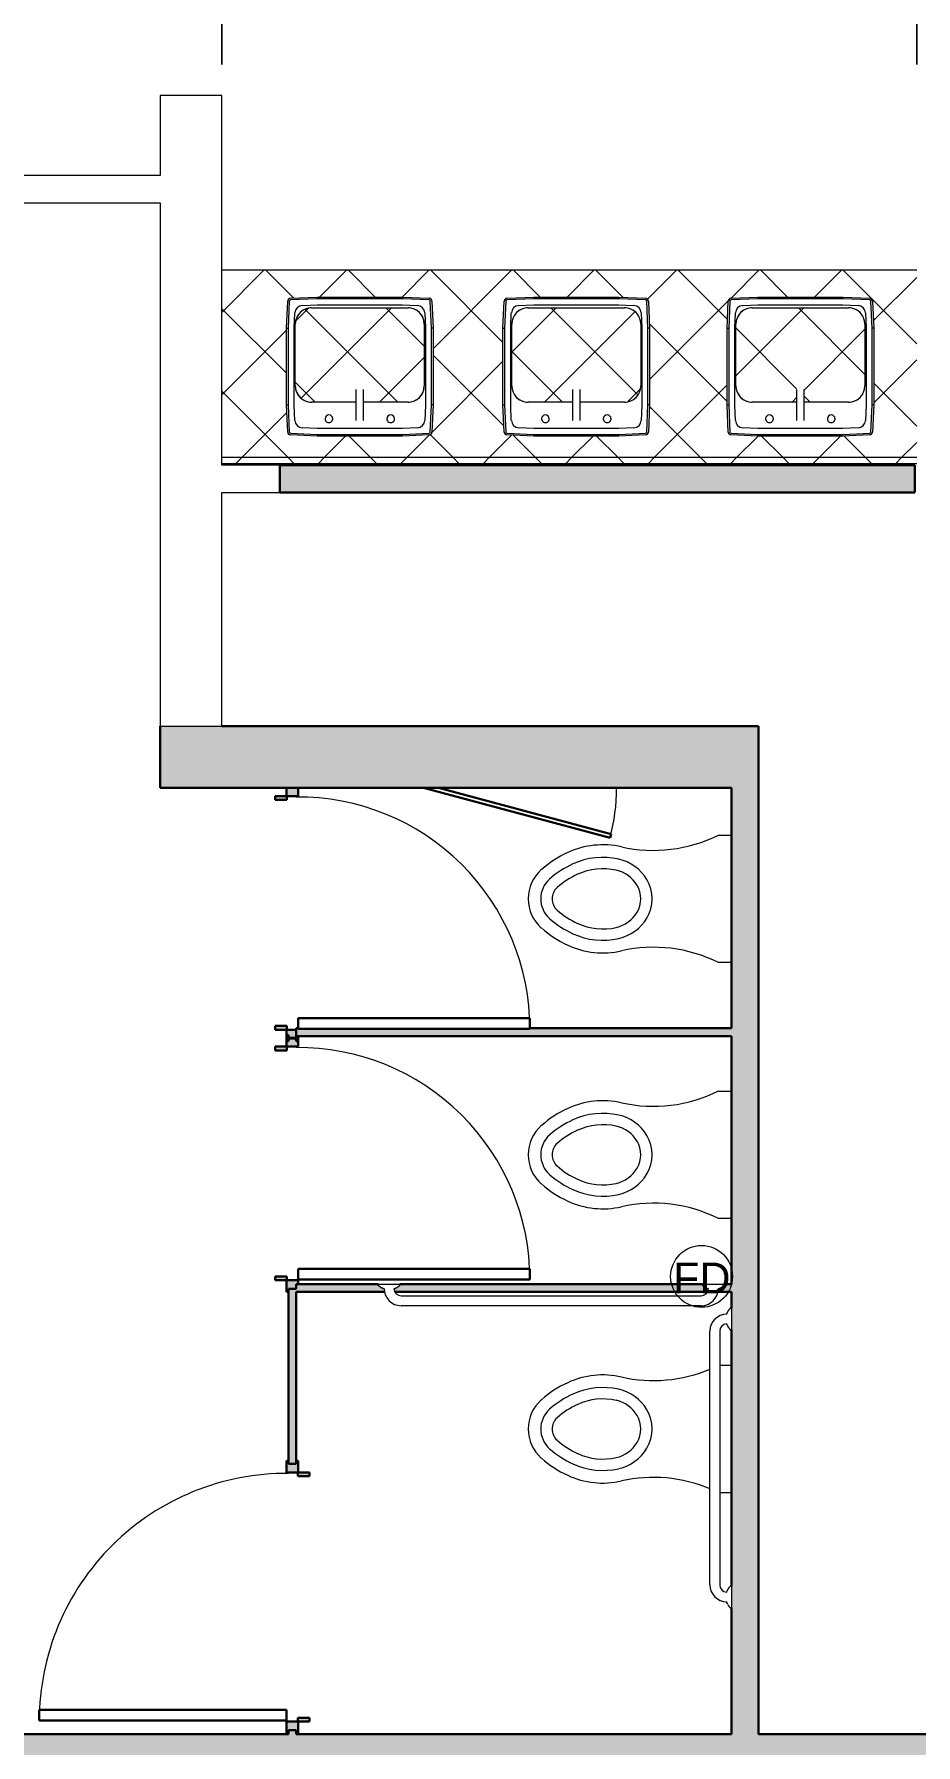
# Model space of a CAD drawing. Header units: inches. Extents: x -3744 to 107, y 238 to 2359.
# Drawn here: x -2818 to -2703.8, y 1432 to 1653.5 of the extents above; entities that cross this region are included whole.
import ezdxf

# ---------------------------------------------------------------- set-up
doc = ezdxf.new("R2010")
doc.units = ezdxf.units.IN
doc.header["$MEASUREMENT"] = 0
for name, color, linetype, lineweight in [('A-ANNO-DIMS', 211, 'Continuous', 9), ('A-ANNO-DIMS-64', 211, 'Continuous', 9), ('A-ANNO-NOTE', 131, 'Continuous', 9), ('A-DOOR', 31, 'Continuous', 18), ('A-WALL', 113, 'Continuous', 18), ('A-WALL-PATT', 111, 'Continuous', 18), ('I-FURN', 30, 'Continuous', 9), ('I-WALL', 2, 'Continuous', 18), ('P-SANR-FIXT', 6, 'Continuous', 18), ('Q-CASE', 31, 'Continuous', 18)]:
    doc.layers.add(name, color=color, linetype=linetype, lineweight=lineweight)
doc.styles.add('Arial_1', font='arial.ttf', dxfattribs={"height": 4})
doc.styles.add('Swis721 Lt BT', font='swissl.ttf', dxfattribs={"height": 6})
doc.dimstyles.new('OTJ_-_3_32__Linear__1_2__Tolerance', dxfattribs={"dimscale": 12, "dimtxt": 6.33189, "dimasz": 0.25, "dimexe": 0.5, "dimexo": 0.333333, "dimgap": 0.333333, "dimtad": 1, "dimdec": 1, "dimrnd": 0.5, "dimzin": 3, "dimdsep": 46, "dimlunit": 4, "dimtxsty": 'Swis721 Lt BT', "dimblk1": 'OBLIQUE', "dimblk2": 'OBLIQUE', "dimsah": 1, "dimcen": 0.09, "dimdle": 0.5, "dimazin": 0, "dimtfac": 1, "dimtdec": 4, "dimtix": 1, "dimtmove": 0, "dimatfit": 3, "dimfxl": 1, "dimtvp": 1, "dimfrac": 2, "dimtolj": 1, "dimtzin": 0, "dimarcsym": 2})
pattern_1 = [(225, (-2750.978, 1597.897), (5.341485, -5.341485), []), (315, (-2750.978, 1597.897), (5.341485, 5.341485), [])]

# ---------------------------------------------------------------- blocks, each defined once
blk = doc.blocks.new('Door - Single - Solid Door 3-6994858-Level 05  CONSTRUCTION')
at = {"layer": 'A-DOOR'}
h = blk.add_hatch(color=250, dxfattribs=at)
h.paths.add_polyline_path([(-13.63, -0.68), (-12.13, -0.68), (-12.13, -2.14), (-11.63, -2.14), (-11.63, -0.64), (-12.13, -0.64), (-12.13, 0.86), (-13.63, 0.86), (-13.63, 0.59), (-13.26, 0.59), (-13.26, -0.41), (-13.63, -0.41), (-13.63, -0.64)], flags=0)
h.paths.add_polyline_path([(19.62, -0.64), (19.62, -2.14), (20.12, -2.14), (20.12, -0.68), (21.62, -0.68), (21.62, -0.41), (21.24, -0.41), (21.24, 0.59), (21.62, 0.59), (21.62, 0.86), (20.12, 0.86), (20.12, -0.64)], flags=0)
at = {"layer": 'A-DOOR', "color": 8, "lineweight": 30}
for p, q in [((-12.01, 32.86), (-10.63, 32.86)), ((-12.01, 0.86), (-12.01, 32.86)), ((-10.63, 32.86), (-10.63, 0.86)), ((-13.63, 0.86), (-13.63, 0.59)), ((-12.13, 0.86), (-13.63, 0.86)), ((-12.13, -0.64), (-12.13, 0.86)), ((-10.63, 0.86), (-12.01, 0.86)), ((21.62, 0.86), (20.12, 0.86)), ((20.12, 0.86), (20.12, -0.64)), ((21.62, 0.59), (21.62, 0.86)), ((-13.63, -0.41), (-13.63, -0.68)), ((-13.63, -0.68), (-12.13, -0.68)), ((-11.63, -0.64), (-12.13, -0.64)), ((-12.13, -0.68), (-12.13, -2.14)), ((-12.13, -2.14), (-11.63, -2.14)), ((-11.63, -2.14), (-11.63, -0.64)), ((20.12, -0.64), (19.62, -0.64)), ((19.62, -0.64), (19.62, -2.14)), ((19.62, -2.14), (20.12, -2.14)), ((20.12, -2.14), (20.12, -0.68)), ((20.12, -0.68), (21.62, -0.68)), ((21.62, -0.68), (21.62, -0.41))]:
    blk.add_line(p, q, dxfattribs=at)
at = {"layer": 'A-DOOR', "lineweight": 9}
blk.add_arc((-12.01, 0.86), 32, 359.5, 90, dxfattribs=at)
blk = doc.blocks.new('Door - Single - Solid Door 4-6995120-Level 05  CONSTRUCTION')
at = {"layer": 'A-DOOR'}
h = blk.add_hatch(color=250, dxfattribs=at)
h.paths.add_polyline_path([(-12.63, 0.68), (-12.63, 0.41), (-12.26, 0.41), (-12.26, -0.59), (-11.63, -0.59), (-11.63, -0.86), (-11.13, -0.86), (-11.13, 0.64), (-10.63, 0.64), (-10.63, 2.14), (-11.13, 2.14), (-11.13, 0.68), (-12.26, 0.68)], flags=0)
h.paths.add_polyline_path([(18.62, 0.64), (19.12, 0.64), (19.12, -0.86), (20.49, -0.86), (20.49, -0.77), (20.21, -0.55), (20.24, -0.52), (20.24, 0.41), (20.15, 0.43), (19.81, 0.68), (19.12, 0.68), (19.12, 2.14), (18.62, 2.14)], flags=0)
at = {"layer": 'A-DOOR', "color": 8, "lineweight": 30}
for p, q in [((-12.63, 0.68), (-11.13, 0.68)), ((-12.63, 0.41), (-12.63, 0.68)), ((-11.13, 2.14), (-10.63, 2.14)), ((-11.13, 0.68), (-11.13, 2.14)), ((-11.13, 0.64), (-11.13, -0.86)), ((-10.63, 0.64), (-11.13, 0.64)), ((-10.63, 2.14), (-10.63, 0.64)), ((18.62, 2.14), (19.12, 2.14)), ((18.62, 0.64), (18.62, 2.14)), ((19.12, 0.64), (18.62, 0.64)), ((19.12, 2.14), (19.12, 0.68)), ((19.12, 0.68), (20.62, 0.68)), ((19.12, -0.86), (19.12, 0.64)), ((20.24, 0.41), (20.24, -0.59)), ((20.62, 0.41), (20.24, 0.41)), ((20.62, 0.68), (20.62, 0.41)), ((-11.13, -0.86), (-11.63, -0.86)), ((-9.63, -0.86), (-11.01, -0.86)), ((-11.01, -0.86), (-11.01, -30.86)), ((-9.63, -30.86), (-9.63, -0.86)), ((20.49, -0.86), (19.12, -0.86)), ((20.24, -0.59), (20.49, -0.59)), ((-11.01, -30.86), (-9.63, -30.86))]:
    blk.add_line(p, q, dxfattribs=at)
at = {"layer": 'A-DOOR', "lineweight": 9}
blk.add_arc((-11.01, -0.86), 30, 270, 0.5, dxfattribs=at)
blk = doc.blocks.new('Door - Single - Solid Door 4-V3-Level 05  CONSTRUCTION')
at = {"layer": 'A-DOOR'}
h = blk.add_hatch(color=250, dxfattribs=at)
h.paths.add_polyline_path([(-12.63, 0.68), (-12.23, 0.42), (-12.19, 0.41), (-12.19, -0.52), (-12.22, -0.55), (-12.16, -0.61), (-11.94, -0.77), (-11.94, -0.59), (-11.13, -0.59), (-11.13, 0.64), (-10.63, 0.64), (-10.63, 2.14), (-11.13, 2.14), (-11.13, 0.68), (-12.26, 0.68)], flags=0)
h.paths.add_polyline_path([(18.62, 0.64), (19.12, 0.64), (19.12, -0.86), (20.18, -0.86), (20.18, 0.68), (19.12, 0.68), (19.12, 2.14), (18.62, 2.14)], flags=0)
at = {"layer": 'A-DOOR', "color": 8, "lineweight": 30}
for p, q in [((-12.63, 0.68), (-11.13, 0.68)), ((-12.63, 0.41), (-12.63, 0.68)), ((-12.26, 0.41), (-12.63, 0.41)), ((-12.26, -0.59), (-12.26, 0.41)), ((-11.13, 2.14), (-10.63, 2.14)), ((-11.13, 0.68), (-11.13, 2.14)), ((-11.13, 0.64), (-11.13, -0.59)), ((-10.63, 0.64), (-11.13, 0.64)), ((-10.63, 2.14), (-10.63, 0.64)), ((18.62, 2.14), (19.12, 2.14)), ((18.62, 0.64), (18.62, 2.14)), ((19.12, 0.64), (18.62, 0.64)), ((19.12, 2.14), (19.12, 0.68)), ((19.12, 0.68), (20.18, 0.68)), ((19.12, -0.86), (19.12, 0.64)), ((-12.63, -0.59), (-12.26, -0.59)), ((-12.63, -0.86), (-12.63, -0.59)), ((-11.94, -0.86), (-12.63, -0.86)), ((-9.63, -0.86), (-11.01, -0.86)), ((-11.01, -0.86), (-11.01, -30.86)), ((-9.63, -30.86), (-9.63, -0.86)), ((20.18, -0.86), (19.12, -0.86)), ((-11.01, -30.86), (-9.63, -30.86))]:
    blk.add_line(p, q, dxfattribs=at)
at = {"layer": 'A-DOOR', "lineweight": 9}
blk.add_arc((-11.01, -0.86), 30, 270, 0.5, dxfattribs=at)
blk = doc.blocks.new('C-Counter Top - ADJ HEIGHT-7172130-Level 05  CONSTRUCTION')
at = {"layer": 'Q-CASE', "lineweight": 9}
h = blk.add_hatch(dxfattribs=at)
h.set_pattern_fill('FP_3', color=256, style=0, pattern_type=2)
h.set_pattern_definition(pattern_1)
h.paths.add_polyline_path([(-39.34, 0), (-47.26, 0), (-47.26, -0.75), (42.74, -0.75), (42.74, 0), (-22.79, 0)], flags=0)
h = blk.add_hatch(dxfattribs=at)
h.set_pattern_fill('FP_3', color=256, style=0, pattern_type=2)
h.set_pattern_definition(pattern_1)
h.paths.add_polyline_path([(42.74, -0.75), (-47.26, -0.75), (-47.26, -25), (42.74, -25), (42.74, -1.33)], flags=0)
h.paths.add_polyline_path([(-31.07, -3.53), (-26.67, -3.53), (-23.2, -3.69), (-22.95, -3.79), (-22.85, -4.05), (-22.69, -7.57), (-22.69, -17.54), (-22.85, -21.02), (-22.95, -21.27), (-23.21, -21.37), (-27.16, -21.53), (-37.71, -21.53), (-41.18, -21.37), (-41.42, -21.27), (-41.53, -21.01), (-41.69, -16.99), (-41.69, -7.56), (-41.53, -4.04), (-41.42, -3.79), (-41.17, -3.69), (-37.7, -3.53)], flags=0)
h.paths.add_polyline_path([(-6.25, -3.53), (2.34, -3.53), (5.82, -3.69), (6.06, -3.79), (6.17, -4.05), (6.33, -7.93), (6.33, -17.54), (6.17, -21.02), (6.06, -21.27), (5.81, -21.37), (1.85, -21.53), (-8.69, -21.53), (-12.16, -21.37), (-12.41, -21.27), (-12.52, -21.01), (-12.67, -16.99), (-12.67, -7.56), (-12.51, -4.04), (-12.41, -3.79), (-12.15, -3.69), (-8.68, -3.53)], flags=0)
h.paths.add_polyline_path([(30.39, -3.53), (33.86, -3.69), (34.11, -3.79), (34.22, -4.05), (34.38, -7.93), (34.37, -17.54), (34.22, -21.02), (34.11, -21.27), (33.85, -21.37), (29.9, -21.53), (19.36, -21.53), (15.89, -21.37), (15.64, -21.27), (15.53, -21.01), (15.38, -16.99), (15.38, -7.56), (15.53, -4.04), (15.64, -3.79), (15.9, -3.69), (19.37, -3.53), (30.39, -3.53)], flags=0)
h.paths.add_polyline_path([(-28.32, -7.93), (-31.71, -7.93), (-31.69, -8.88), (-31.71, -9.43), (-31.7, -9.47), (-31.7, -9.62), (-31.72, -9.73), (-31.78, -9.85), (-31.9, -9.97), (-32.01, -10.03), (-32.06, -10.05), (-32.19, -10.06), (-32.42, -10), (-32.53, -9.93), (-32.59, -9.85), (-32.65, -9.73), (-32.68, -9.6), (-32.68, -9.47), (-32.67, -9.43), (-32.68, -9.28), (-32.68, -8.8), (-32.68, -7.93), (-38.44, -7.93), (-39.24, -8.11), (-39.42, -8.21), (-39.92, -8.55), (-40.38, -9.27), (-40.39, -9.32), (-40.54, -10.03), (-40.54, -18.03), (-40.36, -18.83), (-40.25, -19.01), (-39.92, -19.51), (-39.19, -19.97), (-39.15, -19.99), (-38.44, -20.13), (-25.94, -20.13), (-25.14, -19.95), (-24.95, -19.85), (-24.44, -19.5), (-24, -18.79), (-23.98, -18.74), (-23.84, -18.03), (-23.84, -10.03), (-24.02, -9.23), (-24.12, -9.05), (-24.45, -8.55), (-25.18, -8.09), (-25.23, -8.07), (-25.94, -7.93), (-28.19, -7.93)], flags=0)
h.paths.add_polyline_path([(-7.61, -7.93), (-9.42, -7.93), (-10.23, -8.11), (-10.41, -8.21), (-10.91, -8.55), (-11.36, -9.27), (-11.38, -9.32), (-11.52, -10.03), (-11.52, -18.03), (-11.34, -18.83), (-11.24, -19.01), (-10.91, -19.51), (-10.18, -19.97), (-10.14, -19.99), (-9.42, -20.13), (3.08, -20.13), (3.88, -19.95), (4.06, -19.85), (4.57, -19.5), (5.02, -18.79), (5.03, -18.74), (5.17, -18.03), (5.17, -10.03), (5, -9.23), (4.89, -9.05), (4.56, -8.55), (3.83, -8.09), (3.79, -8.07), (3.08, -7.93), (-2.69, -7.93), (-2.67, -8.88), (-2.7, -9.43), (-2.68, -9.47), (-2.68, -9.62), (-2.71, -9.73), (-2.77, -9.85), (-2.88, -9.97), (-3, -10.03), (-3.04, -10.05), (-3.17, -10.06), (-3.41, -10), (-3.51, -9.93), (-3.58, -9.85), (-3.64, -9.73), (-3.67, -9.6), (-3.66, -9.47), (-3.66, -9.43), (-3.67, -9.28), (-3.67, -8.8), (-3.67, -7.93), (-7.53, -7.93)], flags=0)
h.paths.add_polyline_path([(18.63, -7.93), (17.82, -8.11), (17.64, -8.21), (17.14, -8.55), (16.69, -9.27), (16.67, -9.32), (16.53, -10.03), (16.53, -18.03), (16.71, -18.83), (16.81, -19.01), (17.14, -19.51), (17.87, -19.97), (17.91, -19.99), (18.63, -20.13), (31.13, -20.13), (31.93, -19.95), (32.11, -19.85), (32.62, -19.5), (33.06, -18.79), (33.08, -18.74), (33.22, -18.03), (33.22, -10.03), (33.04, -9.23), (32.94, -9.05), (32.61, -8.55), (31.88, -8.09), (31.84, -8.07), (31.13, -7.93), (25.36, -7.93), (25.38, -8.88), (25.35, -9.43), (25.36, -9.47), (25.37, -9.62), (25.34, -9.73), (25.28, -9.85), (25.16, -9.97), (25.05, -10.03), (25, -10.05), (24.88, -10.06), (24.64, -10), (24.54, -9.93), (24.47, -9.85), (24.41, -9.73), (24.38, -9.6), (24.39, -9.47), (24.39, -9.43), (24.38, -9.28), (24.38, -8.8), (24.38, -7.93), (19.37, -7.93)], flags=0)
for p, q in [((42.74, 0), (-47.26, 0)), ((-47.26, -0.75), (42.74, -0.75)), ((-47.26, -25), (42.74, -25))]:
    blk.add_line(p, q, dxfattribs=at)
blk = doc.blocks.new('P-Sink-Rectangular - PSR1918-3060176-Level 05  CONSTRUCTION')
at = {"layer": 'P-SANR-FIXT', "lineweight": 9}
for p, q in [((-8.99, 8.84), (-5.52, 9)), ((-5.52, 9), (5.52, 9)), ((-5.52, 9), (-5.51, 8.78)), ((5.52, 9), (5.51, 8.78)), ((5.52, 9), (8.99, 8.84)), ((-9.5, 4.97), (-9.34, 8.49)), ((-9.13, 8.48), (-9.28, 4.96)), ((-5.51, 8.78), (-8.98, 8.63)), ((-8.5, 5.01), (-8.42, 6.97)), ((-7.47, 7.92), (-5.51, 8)), ((5.51, 8.78), (-5.51, 8.78)), ((-5.51, 8), (5.51, 8)), ((8.98, 8.63), (5.51, 8.78)), ((5.51, 8), (7.47, 7.92)), ((8.42, 6.97), (8.5, 5.01)), ((9.28, 4.96), (9.13, 8.48)), ((9.34, 8.49), (9.5, 4.97)), ((-9.5, 4.97), (-9.28, 4.96)), ((-9.5, -4.97), (-9.5, 4.97)), ((-9.28, 4.96), (-9.28, -4.96)), ((-8.5, -5.01), (-8.5, 5.01)), ((-6.25, 4.6), (-0.49, 4.6)), ((-6.25, 4.6), (-0.49, 4.6)), ((0.48, 4.6), (6.25, 4.6)), ((0.48, 4.6), (6.25, 4.6)), ((8.5, 5.01), (8.5, -5.01)), ((9.5, 4.97), (9.28, 4.96)), ((9.28, -4.96), (9.28, 4.96)), ((9.5, 4.97), (9.5, -4.97)), ((-8.35, -5.5), (-8.35, 2.5)), ((-8.35, -5.5), (-8.35, 2.5)), ((8.35, 2.5), (8.35, -5.5)), ((8.35, 2.5), (8.35, -5.5)), ((-9.5, -4.97), (-9.28, -4.96)), ((-9.34, -8.49), (-9.5, -4.97)), ((-9.28, -4.96), (-9.13, -8.48)), ((-8.42, -6.97), (-8.5, -5.01)), ((8.5, -5.01), (8.42, -6.97)), ((9.13, -8.48), (9.28, -4.96)), ((9.5, -4.97), (9.28, -4.96)), ((9.5, -4.97), (9.34, -8.49)), ((-5.52, -9), (-8.99, -8.84)), ((-8.98, -8.63), (-5.51, -8.78)), ((-5.51, -8), (-7.47, -7.92)), ((6.25, -7.6), (-6.25, -7.6)), ((6.25, -7.6), (-6.25, -7.6)), ((-5.52, -9), (-5.51, -8.78)), ((5.51, -8), (-5.51, -8)), ((-5.51, -8.78), (5.51, -8.78)), ((7.47, -7.92), (5.51, -8)), ((5.51, -8.78), (8.98, -8.63)), ((5.52, -9), (5.51, -8.78)), ((8.99, -8.84), (5.52, -9)), ((5.52, -9), (-5.52, -9))]:
    blk.add_line(p, q, dxfattribs=at)
at = {"layer": 'P-SANR-FIXT', "lineweight": 9, "flags": 128}
for points in [[(-0.5, 6.97), (-0.5, 6.97), (-0.5, 6.96), (-0.5, 6.95), (-0.5, 6.94), (-0.5, 6.93), (-0.5, 6.91), (-0.5, 6.89), (-0.5, 6.87), (-0.5, 6.84), (-0.5, 6.81), (-0.5, 6.78), (-0.5, 6.74), (-0.5, 6.7), (-0.5, 6.66), (-0.5, 6.62), (-0.5, 6.57), (-0.5, 6.52), (-0.5, 6.47), (-0.5, 6.42), (-0.5, 6.36), (-0.5, 6.3), (-0.5, 6.24), (-0.5, 6.18), (-0.5, 6.11), (-0.5, 6.05), (-0.5, 5.98), (-0.5, 5.91), (-0.5, 5.84), (-0.5, 5.77), (-0.5, 5.69), (-0.5, 5.62), (-0.5, 5.54), (-0.5, 5.46), (-0.5, 5.39), (-0.5, 5.31), (-0.5, 5.23), (-0.5, 5.15), (-0.5, 5.07), (-0.5, 4.99), (-0.5, 4.91), (-0.5, 4.83), (-0.5, 4.75), (-0.5, 4.67), (-0.5, 4.59), (-0.5, 4.51), (-0.5, 4.44), (-0.5, 4.36), (-0.5, 4.28), (-0.5, 4.21), (-0.5, 4.13), (-0.5, 4.06), (-0.5, 3.99), (-0.5, 3.92), (-0.5, 3.86), (-0.5, 3.79), (-0.5, 3.73), (-0.5, 3.66), (-0.5, 3.61), (-0.5, 3.55), (-0.5, 3.49), (-0.5, 3.44), (-0.5, 3.39), (-0.5, 3.34), (-0.5, 3.3), (-0.5, 3.25), (-0.5, 3.21), (-0.5, 3.18), (-0.5, 3.14), (-0.5, 3.11), (-0.5, 3.08), (-0.5, 3.06), (-0.5, 3.04), (-0.5, 3.02), (-0.5, 3), (-0.5, 2.99), (-0.5, 2.98), (-0.5, 2.97), (-0.5, 2.97), (-0.5, 2.97)], [(0.5, 2.97), (0.5, 2.97), (0.5, 2.97), (0.5, 2.98), (0.5, 2.99), (0.5, 3.01), (0.5, 3.02), (0.5, 3.05), (0.5, 3.07), (0.5, 3.1), (0.5, 3.13), (0.5, 3.16), (0.5, 3.19), (0.5, 3.23), (0.5, 3.27), (0.5, 3.32), (0.5, 3.36), (0.5, 3.41), (0.5, 3.46), (0.5, 3.52), (0.5, 3.57), (0.5, 3.63), (0.5, 3.69), (0.5, 3.76), (0.5, 3.82), (0.5, 3.89), (0.5, 3.95), (0.5, 4.02), (0.5, 4.1), (0.5, 4.17), (0.5, 4.24), (0.5, 4.32), (0.5, 4.39), (0.5, 4.47), (0.5, 4.55), (0.5, 4.63), (0.5, 4.71), (0.5, 4.79), (0.5, 4.87), (0.5, 4.95), (0.5, 5.03), (0.5, 5.11), (0.5, 5.19), (0.5, 5.26), (0.5, 5.34), (0.5, 5.42), (0.5, 5.5), (0.5, 5.58), (0.5, 5.65), (0.5, 5.73), (0.5, 5.8), (0.5, 5.87), (0.5, 5.94), (0.5, 6.01), (0.5, 6.08), (0.5, 6.14), (0.5, 6.21), (0.5, 6.27), (0.5, 6.33), (0.5, 6.39), (0.5, 6.44), (0.5, 6.49), (0.5, 6.55), (0.5, 6.59), (0.5, 6.64), (0.5, 6.68), (0.5, 6.72), (0.5, 6.76), (0.5, 6.79), (0.5, 6.82), (0.5, 6.85), (0.5, 6.88), (0.5, 6.9), (0.5, 6.92), (0.5, 6.93), (0.5, 6.95), (0.5, 6.96), (0.5, 6.96), (0.5, 6.97), (0.5, 6.97)]]:
    blk.add_lwpolyline(points, dxfattribs=at)
at = {"layer": 'P-SANR-FIXT', "lineweight": 9}
for centre, radius, start, end in [((-8.97, 8.47), 0.371, 92.5667, 177.4333), ((-8.97, 8.47), 0.156, 92.5667, 177.4333), ((-7.42, 6.92), 0.995, 92.5667, 177.4333), ((-4, 6.75), 0.5, 360, 180), ((-4, 6.75), 0.5, 180, 360), ((4, 6.75), 0.5, 360, 180), ((4, 6.75), 0.5, 180, 360), ((7.42, 6.92), 0.995, 2.5667, 87.4333), ((8.97, 8.47), 0.156, 2.5667, 87.4333), ((8.97, 8.47), 0.371, 2.5667, 87.4333), ((-6.25, 2.5), 2.1, 90, 180), ((-6.25, 2.5), 2.1, 90, 180), ((-6.25, 2.5), 2.1, 90, 109.9712), ((6.25, 2.5), 2.1, 70.0288, 90), ((6.25, 2.5), 2.1, 0, 90), ((6.25, 2.5), 2.1, 0, 90), ((-6.25, 2.5), 2.1, 160.0288, 180), ((-6.25, 2.5), 2.1, 115.8219, 154.9712), ((6.25, 2.5), 2.1, 25.0288, 64.9712), ((6.25, 2.5), 2.1, 0, 19.9712), ((-6.25, -5.5), 2.1, 180, 199.9712), ((-6.25, -5.5), 2.1, 180, 270), ((-6.25, -5.5), 2.1, 180, 270), ((-6.25, -5.5), 2.1, 205.0288, 244.1781), ((6.25, -5.5), 2.1, 270, 360), ((6.25, -5.5), 2.1, 270, 360), ((6.25, -5.5), 2.1, 295.0288, 334.9712), ((6.25, -5.5), 2.1, 340.0288, 360), ((-8.97, -8.47), 0.371, 182.5667, 267.4333), ((-8.97, -8.47), 0.156, 182.5667, 267.4333), ((-7.42, -6.92), 0.995, 182.5667, 267.4333), ((-6.25, -5.5), 2.1, 250.0288, 270), ((6.25, -5.5), 2.1, 270, 289.9712), ((7.42, -6.92), 0.995, 272.5667, 357.4333), ((8.97, -8.47), 0.156, 272.5667, 357.4333), ((8.97, -8.47), 0.371, 272.5667, 357.4333)]:
    blk.add_arc(centre, radius, start, end, dxfattribs=at)
blk = doc.blocks.new('P-Sink-Rectangular - PSR1918-V11-Level 05  CONSTRUCTION')
at = {"layer": 'P-SANR-FIXT', "lineweight": 9}
for p, q in [((-8.99, 8.84), (-5.52, 9)), ((-5.52, 9), (5.52, 9)), ((-5.52, 9), (-5.51, 8.78)), ((5.52, 9), (5.51, 8.78)), ((5.52, 9), (8.99, 8.84)), ((-9.5, 4.97), (-9.34, 8.49)), ((-9.13, 8.48), (-9.28, 4.96)), ((-5.51, 8.78), (-8.98, 8.63)), ((-8.5, 5.01), (-8.42, 6.97)), ((-7.47, 7.92), (-5.51, 8)), ((5.51, 8.78), (-5.51, 8.78)), ((-5.51, 8), (5.51, 8)), ((8.98, 8.63), (5.51, 8.78)), ((5.51, 8), (7.47, 7.92)), ((8.42, 6.97), (8.5, 5.01)), ((9.28, 4.96), (9.13, 8.48)), ((9.34, 8.49), (9.5, 4.97)), ((-9.5, 4.97), (-9.28, 4.96)), ((-9.5, -4.97), (-9.5, 4.97)), ((-9.28, 4.96), (-9.28, -4.96)), ((-8.5, -5.01), (-8.5, 5.01)), ((-6.25, 4.6), (-0.49, 4.6)), ((-6.25, 4.6), (-0.49, 4.6)), ((0.48, 4.6), (6.25, 4.6)), ((0.48, 4.6), (6.25, 4.6)), ((8.5, 5.01), (8.5, -5.01)), ((9.5, 4.97), (9.28, 4.96)), ((9.28, -4.96), (9.28, 4.96)), ((9.5, 4.97), (9.5, -4.97)), ((-8.35, -5.5), (-8.35, 2.5)), ((-8.35, -5.5), (-8.35, 2.5)), ((8.35, 2.5), (8.35, -5.5)), ((8.35, 2.5), (8.35, -5.5)), ((-9.5, -4.97), (-9.28, -4.96)), ((-9.34, -8.49), (-9.5, -4.97)), ((-9.28, -4.96), (-9.13, -8.48)), ((-8.42, -6.97), (-8.5, -5.01)), ((8.5, -5.01), (8.42, -6.97)), ((9.13, -8.48), (9.28, -4.96)), ((9.5, -4.97), (9.28, -4.96)), ((9.5, -4.97), (9.34, -8.49)), ((-5.52, -9), (-8.99, -8.84)), ((-8.98, -8.63), (-5.51, -8.78)), ((-5.51, -8), (-7.47, -7.92)), ((6.25, -7.6), (-6.25, -7.6)), ((6.25, -7.6), (-6.25, -7.6)), ((-5.52, -9), (-5.51, -8.78)), ((5.51, -8), (-5.51, -8)), ((-5.51, -8.78), (5.51, -8.78)), ((7.47, -7.92), (5.51, -8)), ((5.51, -8.78), (8.98, -8.63)), ((5.52, -9), (5.51, -8.78)), ((8.99, -8.84), (5.52, -9)), ((5.52, -9), (-5.52, -9))]:
    blk.add_line(p, q, dxfattribs=at)
at = {"layer": 'P-SANR-FIXT', "lineweight": 9, "flags": 128}
for points in [[(-0.5, 6.97), (-0.5, 6.97), (-0.5, 6.96), (-0.5, 6.95), (-0.5, 6.94), (-0.5, 6.93), (-0.5, 6.91), (-0.5, 6.89), (-0.5, 6.87), (-0.5, 6.84), (-0.5, 6.81), (-0.5, 6.78), (-0.5, 6.74), (-0.5, 6.7), (-0.5, 6.66), (-0.5, 6.62), (-0.5, 6.57), (-0.5, 6.52), (-0.5, 6.47), (-0.5, 6.42), (-0.5, 6.36), (-0.5, 6.3), (-0.5, 6.24), (-0.5, 6.18), (-0.5, 6.11), (-0.5, 6.05), (-0.5, 5.98), (-0.5, 5.91), (-0.5, 5.84), (-0.5, 5.77), (-0.5, 5.69), (-0.5, 5.62), (-0.5, 5.54), (-0.5, 5.46), (-0.5, 5.39), (-0.5, 5.31), (-0.5, 5.23), (-0.5, 5.15), (-0.5, 5.07), (-0.5, 4.99), (-0.5, 4.91), (-0.5, 4.83), (-0.5, 4.75), (-0.5, 4.67), (-0.5, 4.59), (-0.5, 4.51), (-0.5, 4.44), (-0.5, 4.36), (-0.5, 4.28), (-0.5, 4.21), (-0.5, 4.13), (-0.5, 4.06), (-0.5, 3.99), (-0.5, 3.92), (-0.5, 3.86), (-0.5, 3.79), (-0.5, 3.73), (-0.5, 3.66), (-0.5, 3.61), (-0.5, 3.55), (-0.5, 3.49), (-0.5, 3.44), (-0.5, 3.39), (-0.5, 3.34), (-0.5, 3.3), (-0.5, 3.25), (-0.5, 3.21), (-0.5, 3.18), (-0.5, 3.14), (-0.5, 3.11), (-0.5, 3.08), (-0.5, 3.06), (-0.5, 3.04), (-0.5, 3.02), (-0.5, 3), (-0.5, 2.99), (-0.5, 2.98), (-0.5, 2.97), (-0.5, 2.97), (-0.5, 2.97)], [(0.5, 2.97), (0.5, 2.97), (0.5, 2.97), (0.5, 2.98), (0.5, 2.99), (0.5, 3.01), (0.5, 3.02), (0.5, 3.05), (0.5, 3.07), (0.5, 3.1), (0.5, 3.13), (0.5, 3.16), (0.5, 3.19), (0.5, 3.23), (0.5, 3.27), (0.5, 3.32), (0.5, 3.36), (0.5, 3.41), (0.5, 3.46), (0.5, 3.52), (0.5, 3.57), (0.5, 3.63), (0.5, 3.69), (0.5, 3.76), (0.5, 3.82), (0.5, 3.89), (0.5, 3.95), (0.5, 4.02), (0.5, 4.1), (0.5, 4.17), (0.5, 4.24), (0.5, 4.32), (0.5, 4.39), (0.5, 4.47), (0.5, 4.55), (0.5, 4.63), (0.5, 4.71), (0.5, 4.79), (0.5, 4.87), (0.5, 4.95), (0.5, 5.03), (0.5, 5.11), (0.5, 5.19), (0.5, 5.26), (0.5, 5.34), (0.5, 5.42), (0.5, 5.5), (0.5, 5.58), (0.5, 5.65), (0.5, 5.73), (0.5, 5.8), (0.5, 5.87), (0.5, 5.94), (0.5, 6.01), (0.5, 6.08), (0.5, 6.14), (0.5, 6.21), (0.5, 6.27), (0.5, 6.33), (0.5, 6.39), (0.5, 6.44), (0.5, 6.49), (0.5, 6.55), (0.5, 6.59), (0.5, 6.64), (0.5, 6.68), (0.5, 6.72), (0.5, 6.76), (0.5, 6.79), (0.5, 6.82), (0.5, 6.85), (0.5, 6.88), (0.5, 6.9), (0.5, 6.92), (0.5, 6.93), (0.5, 6.95), (0.5, 6.96), (0.5, 6.96), (0.5, 6.97), (0.5, 6.97)]]:
    blk.add_lwpolyline(points, dxfattribs=at)
at = {"layer": 'P-SANR-FIXT', "lineweight": 9}
for centre, radius, start, end in [((-8.97, 8.47), 0.371, 92.5667, 177.4333), ((-8.97, 8.47), 0.156, 92.5667, 177.4333), ((-7.42, 6.92), 0.995, 92.5667, 177.4333), ((-4, 6.75), 0.5, 360, 180), ((-4, 6.75), 0.5, 180, 360), ((4, 6.75), 0.5, 360, 180), ((4, 6.75), 0.5, 180, 360), ((7.42, 6.92), 0.995, 2.5667, 87.4333), ((8.97, 8.47), 0.156, 2.5667, 87.4333), ((8.97, 8.47), 0.371, 2.5667, 87.4333), ((-6.25, 2.5), 2.1, 90, 180), ((-6.25, 2.5), 2.1, 90, 180), ((-6.25, 2.5), 2.1, 90, 109.9712), ((6.25, 2.5), 2.1, 70.0288, 90), ((6.25, 2.5), 2.1, 0, 90), ((6.25, 2.5), 2.1, 0, 90), ((-6.25, 2.5), 2.1, 160.0288, 180), ((-6.25, 2.5), 2.1, 115.0288, 154.9712), ((6.25, 2.5), 2.1, 25.0288, 64.9712), ((6.25, 2.5), 2.1, 0, 19.9712), ((-6.25, -5.5), 2.1, 180, 199.9712), ((-6.25, -5.5), 2.1, 180, 270), ((-6.25, -5.5), 2.1, 180, 270), ((-6.25, -5.5), 2.1, 205.0288, 244.9712), ((6.25, -5.5), 2.1, 270, 360), ((6.25, -5.5), 2.1, 270, 360), ((6.25, -5.5), 2.1, 295.0288, 334.9712), ((6.25, -5.5), 2.1, 340.0288, 360), ((-8.97, -8.47), 0.371, 182.5667, 267.4333), ((-8.97, -8.47), 0.156, 182.5667, 267.4333), ((-7.42, -6.92), 0.995, 182.5667, 267.4333), ((-6.25, -5.5), 2.1, 250.0288, 270), ((6.25, -5.5), 2.1, 270, 289.9712), ((7.42, -6.92), 0.995, 272.5667, 357.4333), ((8.97, -8.47), 0.156, 272.5667, 357.4333), ((8.97, -8.47), 0.371, 272.5667, 357.4333)]:
    blk.add_arc(centre, radius, start, end, dxfattribs=at)
blk = doc.blocks.new('P-Grab_Bar-36in - 36 INCH-3759717-Level 05  CONSTRUCTION')
at = {"layer": 'I-FURN'}
for p, q in [((-2727.85, 1488.55), (-2727.72, 1488.55)), ((-2727.72, 1488.55), (-2727.72, 1485.75)), ((-2728.33, 1487.78), (-2728.33, 1487.85)), ((-2728.33, 1486.44), (-2728.33, 1486.51)), ((-2730.5, 1452.72), (-2730.5, 1485.58)), ((-2729.23, 1485.57), (-2729.23, 1452.72)), ((-2727.72, 1485.75), (-2727.85, 1485.75)), ((-2728.33, 1451.78), (-2728.33, 1451.85)), ((-2728.33, 1450.44), (-2728.33, 1450.51)), ((-2727.85, 1452.55), (-2727.72, 1452.55)), ((-2727.72, 1452.55), (-2727.72, 1449.75)), ((-2727.72, 1449.75), (-2727.85, 1449.75))]:
    blk.add_line(p, q, dxfattribs=at)
for centre, radius, start, end in [((-2728.09, 1488.11), 0.0983, 122.1818, 187.8257), ((-2728.17, 1488.29), 0.0998, 286.0161, 349.9895), ((-2727.98, 1488.27), 0.0975, 119.154, 180.8489), ((-2728.05, 1488.46), 0.0984, 282.9565, 357.0456), ((-2727.85, 1488.45), 0.0934, 90, 182.0008), ((-2728.29, 1485.57), 2.21, 90.8636, 179.8856), ((-2728.29, 1485.57), 0.946, 92.3393, 179.6607), ((-2728.29, 1487.85), 0.0327, 122.2704, 183.2464), ((-2728.29, 1486.44), 0.0327, 176.7675, 237.7339), ((-2728.45, 1488.1), 0.259, 302.2704, 359.7352), ((-2728.45, 1486.2), 0.259, 0.2661, 57.7339), ((-2728.09, 1486.18), 0.0983, 172.1794, 237.8206), ((-2728.17, 1486), 0.0998, 10.0117, 73.9883), ((-2727.98, 1486.02), 0.0975, 179.1532, 240.8468), ((-2728.05, 1485.84), 0.0984, 2.955, 77.045), ((-2727.85, 1485.84), 0.0934, 178, 270), ((-2728.29, 1452.72), 2.21, 180, 269.1445), ((-2728.29, 1452.73), 0.946, 180.5765, 267.6589), ((-2728.29, 1451.85), 0.0327, 122.2602, 183.2136), ((-2728.45, 1452.1), 0.259, 302.2602, 359.7322), ((-2728.09, 1452.11), 0.0983, 122.176, 187.8138), ((-2728.17, 1452.29), 0.0998, 286.0057, 349.9867), ((-2727.98, 1452.27), 0.0975, 119.1521, 180.844), ((-2728.05, 1452.46), 0.0984, 282.9529, 357.0442), ((-2727.85, 1452.45), 0.0934, 90, 181.9989), ((-2728.29, 1450.44), 0.0327, 176.7864, 237.7398), ((-2728.45, 1450.2), 0.259, 0.2678, 57.7398), ((-2728.09, 1450.18), 0.0983, 172.1862, 237.824), ((-2728.17, 1450), 0.0998, 10.0133, 73.9943), ((-2727.98, 1450.02), 0.0975, 179.156, 240.8479), ((-2728.05, 1449.84), 0.0984, 2.9558, 77.0471), ((-2727.85, 1449.84), 0.0934, 178.0011, 270)]:
    blk.add_arc(centre, radius, start, end, dxfattribs=at)
blk = doc.blocks.new('P-Grab_Bar-42in - 42 INCH-3757786-Level 05  CONSTRUCTION')
at = {"layer": 'I-FURN'}
for p, q in [((-2773.47, 1491.65), (-2770.67, 1491.65)), ((-2773.47, 1491.51), (-2773.47, 1491.65)), ((-2772.7, 1491.04), (-2772.77, 1491.04)), ((-2771.36, 1491.04), (-2771.43, 1491.04)), ((-2770.67, 1491.65), (-2770.67, 1491.51)), ((-2731.47, 1491.51), (-2731.47, 1491.65)), ((-2731.47, 1491.65), (-2728.67, 1491.65)), ((-2730.7, 1491.04), (-2730.77, 1491.04)), ((-2729.36, 1491.04), (-2729.43, 1491.04)), ((-2728.67, 1491.65), (-2728.67, 1491.51)), ((-2731.64, 1488.86), (-2770.5, 1488.86)), ((-2770.49, 1490.13), (-2731.64, 1490.13))]:
    blk.add_line(p, q, dxfattribs=at)
for centre, radius, start, end in [((-2773.37, 1491.51), 0.0934, 180, 272.0008), ((-2773.37, 1491.32), 0.0984, 12.9565, 87.0456), ((-2773.19, 1491.39), 0.0975, 209.154, 270.8489), ((-2773.21, 1491.19), 0.0998, 16.0161, 79.9895), ((-2773.03, 1491.27), 0.0983, 212.1818, 277.8257), ((-2773.02, 1490.91), 0.259, 32.2704, 89.7352), ((-2772.77, 1491.07), 0.0327, 212.2704, 273.2464), ((-2770.49, 1491.07), 2.21, 180.8636, 269.8856), ((-2770.48, 1491.08), 0.946, 182.3393, 269.6607), ((-2771.36, 1491.07), 0.0327, 266.7675, 327.7339), ((-2771.11, 1490.91), 0.259, 90.2661, 147.7339), ((-2771.1, 1491.27), 0.0983, 262.1794, 327.8206), ((-2770.92, 1491.19), 0.0998, 100.0117, 163.9883), ((-2770.94, 1491.39), 0.0975, 269.1532, 330.8468), ((-2770.76, 1491.32), 0.0984, 92.955, 167.045), ((-2770.76, 1491.51), 0.0934, 268, 0), ((-2731.65, 1491.08), 0.946, 270.5765, 357.6589), ((-2731.64, 1491.07), 2.21, 270, 359.1445), ((-2731.37, 1491.51), 0.0934, 180, 271.9989), ((-2731.37, 1491.32), 0.0984, 12.9529, 87.0442), ((-2731.19, 1491.39), 0.0975, 209.1521, 270.844), ((-2731.21, 1491.19), 0.0998, 16.0057, 79.9867), ((-2731.03, 1491.27), 0.0983, 212.176, 277.8138), ((-2731.02, 1490.91), 0.259, 32.2602, 89.7322), ((-2730.77, 1491.07), 0.0327, 212.2602, 273.2136), ((-2729.36, 1491.07), 0.0327, 266.7864, 327.7398), ((-2729.11, 1490.91), 0.259, 90.2678, 147.7398), ((-2729.1, 1491.27), 0.0983, 262.1862, 327.824), ((-2728.92, 1491.19), 0.0998, 100.0133, 163.9943), ((-2728.94, 1491.39), 0.0975, 269.156, 330.8479), ((-2728.76, 1491.32), 0.0984, 92.9558, 167.0471), ((-2728.76, 1491.51), 0.0934, 268.0011, 0)]:
    blk.add_arc(centre, radius, start, end, dxfattribs=at)
blk = doc.blocks.new('P-Toilet-Wall-3D - Wall Mount-V16-Level 05  CONSTRUCTION')
at = {"layer": 'P-SANR-FIXT', "lineweight": 9}
for p, q in [((-2729.23, 1481.15), (-2727.78, 1481.15)), ((-2727.78, 1481.15), (-2727.78, 1474.15)), ((-2727.78, 1474.15), (-2727.72, 1474.15)), ((-2727.72, 1471.65), (-2727.78, 1471.65)), ((-2727.78, 1471.65), (-2727.78, 1464.65)), ((-2727.78, 1464.65), (-2729.23, 1464.65))]:
    blk.add_line(p, q, dxfattribs=at)
for centre, radius, start, end in [((-2744.36, 1468.96), 10.93, 77.296, 114.704), ((-2737.82, 1498), 18.83, 257.296, 292.9106), ((-2743.04, 1466.09), 14.09, 114.704, 131.296), ((-2743.04, 1466.09), 12.47, 114.704, 131.296), ((-2744.36, 1468.96), 9.3, 77.296, 114.704), ((-2743.57, 1472.47), 5.71, 30.704, 77.296), ((-2749.02, 1472.9), 5.03, 131.296, 228.704), ((-2749.02, 1472.9), 3.4, 131.296, 228.704), ((-2743.04, 1466.09), 11, 114.704, 131.296), ((-2744.36, 1468.96), 7.83, 77.296, 114.704), ((-2743.57, 1472.47), 4.24, 30.704, 77.296), ((-2742.85, 1472.9), 4.87, 329.296, 30.704), ((-2749.02, 1472.9), 1.93, 131.296, 228.704), ((-2742.85, 1472.9), 3.4, 329.296, 30.704), ((-2743.04, 1479.71), 11, 228.704, 245.296), ((-2743.57, 1473.33), 4.24, 282.704, 329.296), ((-2743.57, 1473.33), 5.71, 282.704, 329.296), ((-2743.04, 1479.71), 14.09, 228.704, 245.296), ((-2743.04, 1479.71), 12.47, 228.704, 245.296), ((-2744.36, 1476.83), 9.3, 245.296, 282.704), ((-2744.36, 1476.83), 7.83, 245.296, 282.704), ((-2744.36, 1476.83), 10.93, 245.296, 282.704), ((-2737.82, 1447.8), 18.83, 67.0894, 102.704)]:
    blk.add_arc(centre, radius, start, end, dxfattribs=at)
blk = doc.blocks.new('P-Toilet-Wall-3D - Wall Mount-V17-Level 05  CONSTRUCTION')
at = {"layer": 'P-SANR-FIXT', "lineweight": 9}
for p, q in [((-2729.4, 1516.65), (-2727.78, 1516.65)), ((-2727.78, 1516.65), (-2727.78, 1509.65)), ((-2727.78, 1509.65), (-2727.72, 1509.65)), ((-2727.72, 1507.15), (-2727.78, 1507.15)), ((-2727.78, 1507.15), (-2727.78, 1500.15)), ((-2727.78, 1500.15), (-2729.4, 1500.15))]:
    blk.add_line(p, q, dxfattribs=at)
for centre, radius, start, end in [((-2744.36, 1504.46), 10.93, 77.296, 114.704), ((-2737.82, 1533.5), 18.83, 257.296, 296.5385), ((-2743.04, 1501.59), 14.09, 114.704, 131.296), ((-2743.04, 1501.59), 12.47, 114.704, 131.296), ((-2744.36, 1504.46), 9.3, 77.296, 114.704), ((-2743.57, 1507.97), 5.71, 30.704, 77.296), ((-2749.02, 1508.4), 5.03, 131.296, 228.704), ((-2749.02, 1508.4), 3.4, 131.296, 228.704), ((-2743.04, 1501.59), 11, 114.704, 131.296), ((-2744.36, 1504.46), 7.83, 77.296, 114.704), ((-2743.57, 1507.97), 4.24, 30.704, 77.296), ((-2742.85, 1508.4), 4.87, 329.296, 30.704), ((-2749.02, 1508.4), 1.93, 131.296, 228.704), ((-2742.85, 1508.4), 3.4, 329.296, 30.704), ((-2743.04, 1515.21), 12.47, 228.704, 245.296), ((-2743.04, 1515.21), 11, 228.704, 245.296), ((-2743.57, 1508.83), 4.24, 282.704, 329.296), ((-2743.57, 1508.83), 5.71, 282.704, 329.296), ((-2743.04, 1515.21), 14.09, 228.704, 245.296), ((-2744.36, 1512.33), 9.3, 245.296, 282.704), ((-2744.36, 1512.33), 7.83, 245.296, 282.704), ((-2744.36, 1512.33), 10.93, 245.296, 282.704), ((-2737.82, 1483.3), 18.83, 63.4615, 102.704)]:
    blk.add_arc(centre, radius, start, end, dxfattribs=at)
blk = doc.blocks.new('Door-Single-Panel - ACCESS PANEL-7119048-Level 05  CONSTRUCTION')
at = {"layer": 'A-DOOR', "color": 8, "lineweight": 30}
for p, q in [((-11.65, 10.47), (-11.78, 9.99)), ((-11.78, 9.99), (10.57, 4)), ((12.5, 4), (-11.65, 10.47))]:
    blk.add_line(p, q, dxfattribs=at)
at = {"layer": 'A-DOOR', "lineweight": 9}
blk.add_arc((12.5, 4), 25, 165, 180, dxfattribs=at)
blk = doc.blocks.new('DIMBLOCK4-Level 05  CONSTRUCTION')
at = {"layer": 'A-ANNO-DIMS-64'}
for p, q in [((-2793.72, 1649.52), (-2793.72, 1666.31)), ((-2703.72, 1649.52), (-2703.72, 1666.31)), ((-2799.72, 1660.31), (-2697.72, 1660.31)), ((-2793.72, 1660.31), (-2793.72, 1649.52)), ((-2703.72, 1660.31), (-2703.72, 1649.52))]:
    blk.add_line(p, q, dxfattribs=at)
at = {"layer": 'A-ANNO-DIMS-64', "lineweight": 50}
for p, q in [((-2793.72, 1660.31), (-2792.22, 1661.81)), ((-2703.72, 1660.31), (-2702.22, 1661.81)), ((-2793.72, 1660.31), (-2795.22, 1658.81)), ((-2703.72, 1660.31), (-2705.22, 1658.81))]:
    blk.add_line(p, q, dxfattribs=at)
at = {"layer": 'A-ANNO-DIMS-64', "color": 0, "insert": (-2758.41, 1672.32), "char_height": 6, "width": 23.2772, "attachment_point": 1, "line_spacing_factor": 1.005062, "style": 'Swis721 Lt BT'}
blk.add_mtext('7\' - 6"', dxfattribs=at)
blk = doc.blocks.new('_Oblique')
at = {"color": 0, "linetype": 'ByBlock', "lineweight": -2}
blk.add_line((-0.5, -0.5), (0.5, 0.5), dxfattribs=at)

msp = doc.modelspace()

# ---------------------------------------------------------------- hatches: boundary and pattern name
at = {"layer": 'A-WALL-PATT', "lineweight": 9}
for points in [[(-2744.73, 1594.15), (-2703.97, 1594.15), (-2703.97, 1597.65), (-2786.22, 1597.65), (-2786.22, 1594.15), (-2761.28, 1594.15)], [(-2727.72, 1555.9), (-2724.22, 1555.9), (-2724.22, 1563.9), (-2801.72, 1563.9), (-2801.72, 1555.9), (-2744.73, 1555.9)], [(-2724.22, 1433.4), (-2724.22, 1555.9), (-2727.72, 1555.9), (-2727.72, 1433.4)], [(-2744.73, 1523.77), (-2727.72, 1523.77), (-2727.72, 1524.77), (-2753.82, 1524.77), (-2753.82, 1524.71), (-2783.82, 1524.71), (-2783.82, 1524.77), (-2784.09, 1524.77), (-2784.09, 1523.77), (-2753.82, 1523.77)], [(-2697.1, 1429.9), (-2695.35, 1429.9), (-2695.35, 1433.4), (-2858.22, 1433.4), (-2858.22, 1429.9), (-2724, 1429.9)]]:
    msp.add_hatch(color=7, dxfattribs=at).paths.add_polyline_path(points, flags=0)
h = msp.add_hatch(color=7, dxfattribs=at)
h.paths.add_polyline_path([(-2785.09, 1433.4), (-2784.09, 1433.4), (-2784.09, 1433.9), (-2785.09, 1433.9), (-2785.09, 1433.5)], flags=0)
h.paths.add_polyline_path([(-2785.09, 1468.4), (-2784.09, 1468.4), (-2784.09, 1491.02), (-2785.09, 1491.02), (-2785.09, 1480.72)], flags=0)
h = msp.add_hatch(color=7, dxfattribs=at)
h.paths.add_polyline_path([(-2730.7, 1491.04), (-2730.8, 1491.05), (-2730.84, 1491.1), (-2730.74, 1491.06)], flags=0)
h.paths.add_polyline_path([(-2730.95, 1491.16), (-2731.05, 1491.19), (-2731.12, 1491.25)], flags=0)
h.paths.add_polyline_path([(-2731.47, 1491.65), (-2731.34, 1491.41), (-2731.47, 1491.51), (-2731.47, 1491.61)], flags=0)
h.paths.add_polyline_path([(-2730.84, 1490.65), (-2730.8, 1490.67), (-2730.74, 1490.8), (-2730.7, 1491.04), (-2731.3, 1491.38), (-2731.47, 1491.65), (-2770.67, 1491.65), (-2770.83, 1491.38), (-2771.01, 1491.26), (-2771.43, 1491.04), (-2771.39, 1490.8), (-2771.29, 1490.65), (-2744.73, 1490.65)], flags=0)
h.paths.add_polyline_path([(-2772.95, 1491.16), (-2773.05, 1491.19), (-2773.12, 1491.25)], flags=0)
h.paths.add_polyline_path([(-2773.47, 1491.65), (-2773.34, 1491.41), (-2773.47, 1491.51)], flags=0)
h.paths.add_polyline_path([(-2783.82, 1490.65), (-2772.64, 1490.65), (-2772.7, 1491.04), (-2773.3, 1491.38), (-2773.47, 1491.65), (-2784.09, 1491.65), (-2784.09, 1490.65)], flags=0)
h.paths.add_polyline_path([(-2728.18, 1490.65), (-2727.72, 1490.65), (-2727.72, 1491.65), (-2728.67, 1491.64), (-2728.83, 1491.38), (-2729.01, 1491.26), (-2729.43, 1491.04), (-2729.48, 1490.65), (-2729.43, 1490.65)], flags=0)
h.paths.add_polyline_path([(-2772.7, 1491.04), (-2772.82, 1491.07), (-2772.84, 1491.1)], flags=0)
h.paths.add_polyline_path([(-2728.81, 1491.4), (-2728.67, 1491.64), (-2728.67, 1491.51), (-2728.8, 1491.4)], flags=0)
h.paths.add_polyline_path([(-2770.81, 1491.4), (-2770.67, 1491.65), (-2770.67, 1491.51), (-2770.79, 1491.41)], flags=0)

# ---------------------------------------------------------------- linework, layer by layer
at = {"layer": 'A-ANNO-NOTE'}
msp.add_circle((-2731.59, 1492.65), 4, dxfattribs=at)
msp.add_circle((-2731.59, 1492.65), 4, dxfattribs=at)
at = {"layer": 'A-WALL'}
for p, q in [((-2801.72, 1645.52), (-2801.72, 1635.15)), ((-2793.72, 1645.52), (-2801.72, 1645.52)), ((-2793.72, 1597.65), (-2793.72, 1645.52)), ((-2801.72, 1631.65), (-2801.72, 1563.9)), ((-2793.72, 1563.9), (-2793.72, 1594.15)), ((-2801.72, 1563.9), (-2793.72, 1563.9))]:
    msp.add_line(p, q, dxfattribs=at)
at = {"layer": 'A-WALL', "color": 8, "lineweight": 30}
for p, q in [((-2801.72, 1563.9), (-2801.72, 1555.9)), ((-2724.22, 1563.9), (-2793.72, 1563.9)), ((-2724.22, 1555.9), (-2724.22, 1563.9)), ((-2801.72, 1555.9), (-2727.72, 1555.9))]:
    msp.add_line(p, q, dxfattribs=at)
at = {"layer": 'I-WALL'}
for p, q in [((-2801.72, 1635.15), (-2874.22, 1635.15)), ((-2874.22, 1631.65), (-2801.72, 1631.65)), ((-2786.22, 1597.65), (-2793.72, 1597.65)), ((-2793.72, 1594.15), (-2786.22, 1594.15))]:
    msp.add_line(p, q, dxfattribs=at)
at = {"layer": 'I-WALL', "color": 8, "lineweight": 30}
for p, q in [((-2703.97, 1597.65), (-2786.22, 1597.65)), ((-2786.22, 1597.65), (-2786.22, 1594.15)), ((-2703.97, 1594.15), (-2703.97, 1597.65)), ((-2786.22, 1594.15), (-2703.97, 1594.15)), ((-2727.72, 1555.9), (-2727.72, 1524.77)), ((-2724.22, 1433.4), (-2724.22, 1555.9)), ((-2783.82, 1524.77), (-2784.09, 1524.77)), ((-2784.09, 1524.77), (-2784.09, 1523.77)), ((-2784.09, 1523.77), (-2727.72, 1523.77)), ((-2727.72, 1524.77), (-2753.82, 1524.77)), ((-2727.72, 1523.77), (-2727.72, 1491.65)), ((-2784.09, 1491.02), (-2785.09, 1491.02)), ((-2785.09, 1491.02), (-2785.09, 1468.4)), ((-2773.47, 1491.65), (-2784.09, 1491.65)), ((-2784.09, 1491.65), (-2784.09, 1491.02)), ((-2784.09, 1468.4), (-2784.09, 1490.65)), ((-2784.09, 1490.65), (-2772.64, 1490.65)), ((-2771.32, 1490.65), (-2730.81, 1490.65)), ((-2731.47, 1491.65), (-2770.67, 1491.65)), ((-2729.48, 1490.65), (-2727.72, 1490.65)), ((-2727.72, 1491.65), (-2728.67, 1491.65)), ((-2727.72, 1490.65), (-2727.72, 1488.55)), ((-2727.72, 1485.75), (-2727.72, 1452.55)), ((-2785.09, 1468.4), (-2784.09, 1468.4)), ((-2727.72, 1449.75), (-2727.72, 1433.4)), ((-2785.09, 1433.4), (-2842.22, 1433.4)), ((-2784.09, 1433.9), (-2785.09, 1433.9)), ((-2785.09, 1433.9), (-2785.09, 1433.4)), ((-2784.09, 1433.4), (-2784.09, 1433.9)), ((-2727.72, 1433.4), (-2784.09, 1433.4)), ((-2697.1, 1433.4), (-2724.22, 1433.4))]:
    msp.add_line(p, q, dxfattribs=at)

# ---------------------------------------------------------------- block references
at = {"layer": 'A-DOOR'}
for name, p, rotation in [('Door - Single - Solid Door 4-V3-Level 05  CONSTRUCTION', (-2784.68, 1535.72), 89.99999999999984), ('Door-Single-Panel - ACCESS PANEL-7119048-Level 05  CONSTRUCTION', (-2755.09, 1559.9), 180), ('Door - Single - Solid Door 4-6995120-Level 05  CONSTRUCTION', (-2784.68, 1503.28), 89.99999999999984), ('Door - Single - Solid Door 3-6994858-Level 05  CONSTRUCTION', (-2784.5, 1447.15), 89.99999999999984)]:
    msp.add_blockref(name, p, dxfattribs=dict(at, rotation=rotation))
at = {"layer": 'P-SANR-FIXT', "lineweight": 9, "rotation": 180}
for name, p in [('P-Sink-Rectangular - PSR1918-V11-Level 05  CONSTRUCTION', (-2775.85, 1610.43)), ('P-Sink-Rectangular - PSR1918-V11-Level 05  CONSTRUCTION', (-2747.81, 1610.43)), ('P-Sink-Rectangular - PSR1918-3060176-Level 05  CONSTRUCTION', (-2718.79, 1610.43))]:
    msp.add_blockref(name, p, dxfattribs=at)
at = {"layer": 'P-SANR-FIXT', "lineweight": 9}
for name, p in [('P-Toilet-Wall-3D - Wall Mount-V17-Level 05  CONSTRUCTION', (0, 33.13)), ('P-Toilet-Wall-3D - Wall Mount-V17-Level 05  CONSTRUCTION', (0, 0)), ('P-Grab_Bar-42in - 42 INCH-3757786-Level 05  CONSTRUCTION', (0, 0)), ('P-Grab_Bar-36in - 36 INCH-3759717-Level 05  CONSTRUCTION', (0, 0)), ('P-Toilet-Wall-3D - Wall Mount-V16-Level 05  CONSTRUCTION', (0, 0))]:
    msp.add_blockref(name, p, dxfattribs=at)
at = {"layer": 'Q-CASE', "lineweight": 9, "rotation": 180}
msp.add_blockref('C-Counter Top - ADJ HEIGHT-7172130-Level 05  CONSTRUCTION', (-2750.98, 1597.9), dxfattribs=at)

# ---------------------------------------------------------------- texts
at = {"layer": 'A-ANNO-NOTE', "insert": (-2735.29, 1494.44), "char_height": 4, "width": 9.292, "attachment_point": 1, "style": 'Arial_1'}
msp.add_mtext('FD', dxfattribs=at)
msp.add_mtext('FD', dxfattribs=at)

# ---------------------------------------------------------------- dimensions: what is measured, and where the dimension line sits
at = {"layer": 'A-ANNO-DIMS'}
dim = msp.add_linear_dim(base=(-2703.72, 1660.31), p1=(-2793.72, 1645.52), p2=(-2703.72, 1645.52), dimstyle='OTJ_-_3_32__Linear__1_2__Tolerance', override={"dimpost": '<>', "dimfxl": 90}, dxfattribs=at)
dim.commit()
dim.dimension.update_dxf_attribs({"geometry": 'DIMBLOCK4-Level 05  CONSTRUCTION', "text_midpoint": (-2748.72, 1667.39)})

doc.saveas('drawing.dxf')
